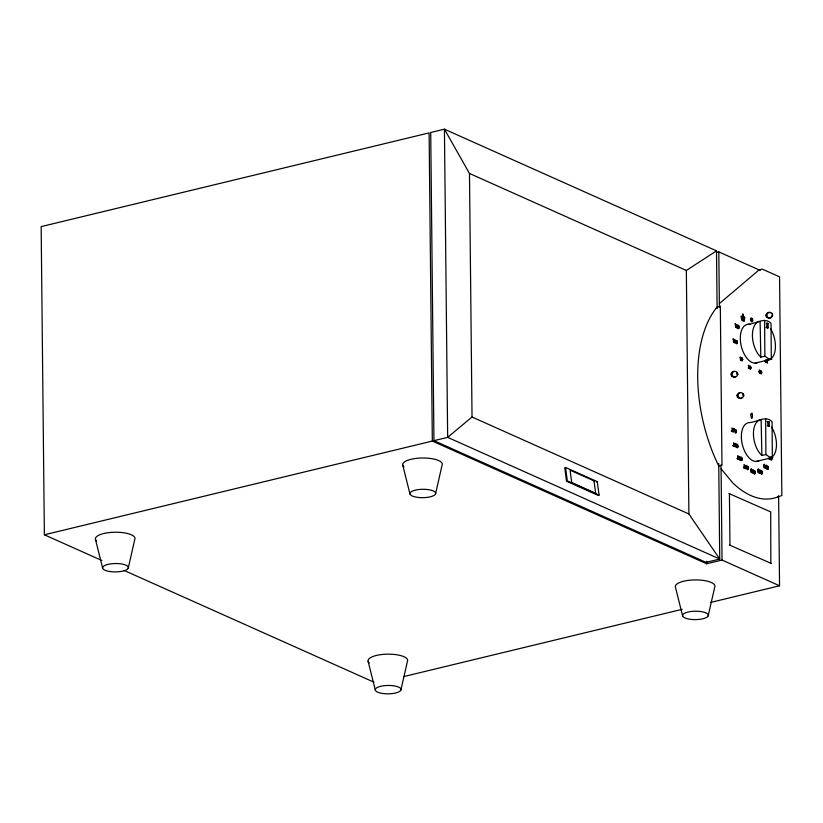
<?xml version="1.0" encoding="UTF-8"?>
<svg xmlns="http://www.w3.org/2000/svg" width="823" height="823" viewBox="0 0 823 823"><rect width="100%" height="100%" fill="white"/><g stroke="black" fill="none" stroke-linecap="round" stroke-linejoin="round"><path stroke-width="1.23" d="M770.626 457.331L770.853 459.512A1.029 0.566 76.4 0 0 771.223 460.026L772.025 459.584L771.881 457.063M770.925 457.29L771.46 459.769L771.665 457.176M733.993 371.451A7.849 4.29 76.4 0 0 731.061 374.115L731.503 375.885A7.849 4.29 76.4 0 0 735.32 376.913M731.873 373.92L732.305 375.689A7.849 4.29 76.4 0 0 737.84 374.342L737.408 372.582A7.849 4.29 76.4 0 0 731.873 373.92L731.061 374.115M739.939 392.756A7.849 4.29 76.4 0 0 737.017 395.421L737.449 397.19A7.849 4.29 76.4 0 0 742.264 397.303M737.82 395.225L738.252 396.995A7.849 4.29 76.4 0 0 743.786 395.647L743.354 393.888A7.849 4.29 76.4 0 0 737.82 395.225L737.017 395.421M765.946 315.127L766.378 316.896L767.19 316.711A7.849 4.29 76.4 0 0 772.715 315.353L772.293 313.594A7.849 4.29 76.4 0 0 766.748 314.931L765.946 315.127A7.849 4.29 76.4 0 1 770.184 312.822M766.748 314.931L767.19 316.711M743.035 395.246L742.984 395.842L743.786 395.647M766.727 359.672C765.925 360.752 768.672 363.571 766.028 361.986L766.038 362.655L764.762 360.803M128.203 568.292A12.88 4.197 -0.6 0 0 110.992 563.827A12.88 4.197 -0.6 0 0 107.299 571.028A12.88 4.197 -0.6 0 0 128.203 568.292L134.735 539.559A19.814 6.45 -0.6 0 0 113.296 532.275A19.814 6.45 -0.6 0 0 96.63 541.112M435.501 494.057A12.88 4.197 -0.6 0 0 418.29 489.592A12.88 4.197 -0.6 0 0 414.607 496.794A12.88 4.197 -0.6 0 0 435.501 494.057L442.033 465.324A19.814 6.45 -0.6 0 0 420.594 458.041A19.814 6.45 -0.6 0 0 403.939 466.878M400.852 690.219A12.88 4.197 -0.6 0 0 383.641 685.754A12.88 4.197 -0.6 0 0 379.959 692.956A12.88 4.197 -0.6 0 0 400.852 690.219L407.385 661.486A19.814 6.45 -0.6 0 0 385.946 654.203A19.814 6.45 -0.6 0 0 369.29 663.04M708.15 615.985A12.88 4.197 -0.6 0 0 690.939 611.52A12.88 4.197 -0.6 0 0 687.256 618.721A12.88 4.197 -0.6 0 0 708.15 615.985L714.693 587.252A19.814 6.45 -0.6 0 0 695.836 579.917A19.814 6.45 -0.6 0 0 675.426 587.169L682.627 615.933M770.256 457.331L769.227 458.668L770.338 459.594L768.847 458.925L769.196 458.03M719.353 303.594L759.073 269.903L762.304 269.121L779.556 276.837L781.85 495.549L777.776 496.917A101.661 55.542 76.4 0 1 732.82 482.947L721.082 468.822M718.736 463.462L719.734 559.033L447.661 437.363L444.43 129.19L469.48 173.468L472.032 417.014L447.661 437.363L433.947 440.675L430.717 132.503L444.43 129.19L716.514 250.861L717.111 308.646M777.776 496.917L778.62 496.331M469.48 173.468L686.341 270.448L716.514 250.861M565.545 467.443L564.743 467.762L566.522 481.229L598.259 495.425L599.062 495.096L597.282 481.64L565.545 467.443L567.325 480.91L599.062 495.096M566.522 481.229L567.325 480.91M596.48 481.959L597.282 481.64M764.608 320.353L764.865 356.184L768.343 358.591L771.305 359.209L771.038 323.377C764.865 316.618 755.699 323.892 748.477 324.252M770.009 359.466L767.026 360.392L767.54 363.087L766.347 361.997M765.637 418.712L765.904 454.533L769.371 456.95L772.334 457.557L772.067 421.726C765.894 414.967 756.728 422.24 749.506 422.6A19.814 10.822 76.4 0 0 742.377 444.759A19.814 10.822 76.4 0 0 758.94 460.746M768.764 458.411L771.038 457.825A19.814 10.822 76.4 0 0 771.645 427.127M716.452 252.466L718.808 251.889L760.226 270.417M771.48 313.789L772.293 313.594M766.213 323.264L768.168 323.583L768.209 327.78L766.254 327.461L768.209 327.78M760.833 357.161L760.102 321.454L757.839 322.04A19.814 10.822 76.4 0 0 758.508 354.631L760.833 357.161L764.865 356.184M432.332 441.066L429.112 132.894L41.15 226.613L44.38 534.785L432.332 441.066L706.71 563.765L722.038 560.062L779.556 585.791L778.62 495.909M755.175 363.108L771.768 359.085M736.606 372.778L737.408 372.582M731.503 375.885L732.305 375.689M737.84 374.342L737.038 374.537L736.935 373.282M742.552 394.083L743.354 393.888M737.449 397.19L738.252 396.995M769.196 421.942L767.242 421.623L769.196 421.942L769.238 426.129L768.435 426.324L768.394 422.137M767.283 425.81L769.238 426.129M761.872 455.51L761.131 419.802L758.868 420.399A19.814 10.822 76.4 0 0 759.536 452.989L761.872 455.51L765.904 454.533M756.203 461.456L772.797 457.434M729.024 493.543L770.698 511.906L770.842 563.518M729.559 545.063L771.244 563.426M403.743 676.578L682.174 609.318M710.887 602.374L779.556 585.791M768.168 323.583L767.015 323.069L767.057 327.266M766.018 361.4L766.213 362.069M472.032 417.014L688.892 513.984L719.734 559.033L706.031 562.346L433.947 440.675M44.38 534.785L101.846 560.484M124.129 570.452L373.93 682.164M402.766 465.242L409.977 494.006M368.128 661.404L375.329 690.168M95.468 539.476L102.68 568.24M767.365 323.778L767.406 327.976M768.044 421.427L768.096 425.614M729.425 493.45L729.96 544.96M718.808 251.889L719.395 307.442M721.041 464.974L722.038 560.062M706.69 561.204L706.71 563.765M686.341 270.448L688.892 513.984M771.912 315.548A7.849 4.29 76.4 0 1 766.378 316.896M757.901 362.387A19.814 10.822 76.4 0 1 740.967 344.724A19.814 10.822 76.4 0 1 750.442 324.509M770.616 328.768A19.814 10.822 76.4 0 1 770.832 358.941M735.741 341.473L734.98 343.17L734.476 339.961A1.06 0.576 76.4 0 1 735.011 339.724L735.741 341.473M739.383 327.081L738.622 328.778L738.118 325.569A1.06 0.576 76.4 0 1 738.653 325.332L739.383 327.081M742.788 359.414L742.027 361.102L741.523 357.902A1.06 0.576 76.4 0 1 742.058 357.666L742.788 359.414M751.08 367.778L750.329 369.476L749.825 366.266A1.06 0.576 76.4 0 1 750.36 366.029L751.08 367.778M761.82 372.315L761.059 374.012L760.565 370.803A1.06 0.576 76.4 0 1 761.1 370.566L761.82 372.315M736.112 431.489C735.114 435.737 735.217 426.293 736.112 431.489M737.706 446.22C736.688 450.428 736.811 441.046 737.706 446.22M741.893 459.09C740.885 463.328 740.988 453.895 741.893 459.09M746.42 467.299C745.422 471.538 745.515 462.104 746.42 467.299M748.179 468.081C747.191 472.33 747.263 462.886 748.179 468.081M755.072 472.536C754.105 476.836 754.156 467.32 755.072 472.536M762.077 472.649C761.08 476.898 761.182 467.454 762.077 472.649M768.106 467.927C767.057 472.135 767.231 462.742 768.106 467.927M759.135 470.931L759.259 472.608A1.234 0.679 76.4 0 0 759.608 473.307L760.596 472.937L759.783 471.085A1.101 0.607 76.4 0 0 759.392 471.363C761.08 470.314 759.516 468.462 759.135 470.931M734.939 430.378L735.165 432.559A1.029 0.566 76.4 0 0 735.525 433.073C737.655 433.659 735.762 427.106 734.939 430.378M736.534 445.109L736.75 447.28A1.029 0.566 76.4 0 0 737.12 447.805C739.28 448.391 737.295 441.817 736.534 445.109M740.71 457.969L740.937 460.15A1.029 0.566 76.4 0 0 741.307 460.674C743.457 461.261 741.482 454.687 740.71 457.969M745.247 466.188L745.473 468.359A1.029 0.566 76.4 0 0 745.833 468.884C747.953 469.47 746.07 462.917 745.247 466.188M747.006 466.97L747.233 469.151A1.029 0.566 76.4 0 0 747.593 469.666C749.753 470.262 747.768 463.688 747.006 466.97M753.899 471.425L754.125 473.606A1.029 0.566 76.4 0 0 754.485 474.12C756.615 474.706 754.712 468.174 753.899 471.425M760.905 471.538L761.131 473.719A1.029 0.566 76.4 0 0 761.491 474.233C763.651 474.83 761.676 468.256 760.905 471.538M766.933 466.806L767.159 468.987A1.029 0.566 76.4 0 0 767.52 469.511C769.68 470.098 767.705 463.524 766.933 466.806M753.611 471.785L753.343 473.297A1.193 0.648 76.4 0 1 753.055 473.451L752.181 472.207L753.261 472.69A2.387 1.307 76.4 0 0 753.343 471.939L752.171 471.095L752.819 469.655A1.245 0.679 76.4 0 1 753.384 470.334L753.611 471.785M731.4 431.026L732.892 431.859L731.77 430.923L732.809 429.585A1.173 0.638 76.4 0 0 732.84 428.958C730.135 426.54 733.797 429.02 731.4 431.026M732.984 445.757L734.476 446.58L733.365 445.654L734.394 444.317A1.173 0.638 76.4 0 0 734.435 443.69C731.729 441.262 735.381 443.751 732.984 445.757M737.171 458.627L738.663 459.45L737.552 458.524L738.581 457.187A1.173 0.638 76.4 0 0 738.622 456.559C735.916 454.131 739.568 456.621 737.171 458.627M738.931 459.409L740.422 460.232L739.311 459.306L740.34 457.969A1.173 0.638 76.4 0 0 740.381 457.341C737.665 454.924 741.328 457.403 738.931 459.409M743.457 467.618L744.949 468.452L743.838 467.515L744.866 466.178A1.173 0.638 76.4 0 0 744.908 465.561C742.202 463.133 745.854 465.612 743.457 467.618M760.339 472.515C759.372 474.758 759.444 469.429 760.339 472.515M752.407 470.54C752.88 473.75 753.837 468.894 752.407 470.54M735.371 341.576C734.682 344.991 734.63 337.636 735.371 341.576M739.013 327.184C738.324 330.599 738.272 323.244 739.013 327.184M742.418 359.517C741.708 362.902 741.688 355.577 742.418 359.517M750.72 367.881C750.031 371.296 749.979 363.941 750.72 367.881M750.771 414.566C752.253 425.82 753.642 408.208 750.771 414.566M743.251 316.207C742.984 326.566 742.12 307.267 743.251 316.207M733.55 431.674C733.386 433.073 735.988 427.744 733.17 428.361L734.281 429.287L733.55 431.674M737.377 325.764L736.39 327.698L737.789 328.326L737.058 327.41L737.655 325.373L736.832 324.591L736.42 325.496L737.377 325.764M759.29 372.006L759.629 372.757L759.29 372.006M740.782 358.139L740.33 357.604L740.782 358.139M736.904 342.913L735.885 342.687L736.595 343.891L737.274 343.057L736.564 341.092L737.243 341.391L737.243 340.804L736.266 340.372L736.04 342.101L736.904 342.913M749.136 367.819C748.138 367.428 747.788 368.766 749.434 368.519A1.09 0.597 76.4 0 0 749.486 367.758L748.735 365.309A1.049 0.576 76.4 0 0 748.282 365.525L749.136 367.819M741.153 358.344L740.505 360.433L740.206 356.956L741.153 358.344M758.95 371.626L759.845 373.354L759.547 369.877L758.95 371.626M744.239 317.153L743.755 320.528L742.325 319.89L741.564 316.289L741.009 316.33L741.852 320.363L744.187 321.402L744.774 317.452L744.239 317.153M742.5 315.034L742.531 317.976L742.5 315.034M733.118 338.963L733.735 342.533L733.694 339.22L733.118 338.963M735.186 323.871L735.793 327.431L735.762 324.128L735.186 323.871M751.214 468.945C749.887 469.861 752.16 477.021 751.214 468.945M758.22 469.048C756.893 469.974 759.176 477.134 758.22 469.048M764.248 464.326C762.921 465.242 765.195 472.402 764.248 464.326M765.637 360.114L765.647 361.225L765.637 360.114M735.639 444.153L734.949 445.5L735.649 445.819L735.639 444.153M766.038 465.859L765.349 467.207L766.059 467.526L766.038 465.859M735.68 443.453L734.672 445.799L735.947 447.239L735.68 443.453M766.079 465.16L765.081 467.495L766.347 468.945L766.079 465.16M743.869 317.801L743.395 318.367L743.364 315.415L743.869 317.801M720.32 306.29L717.1 307.072A118.882 64.955 76.4 0 0 718.767 466.024L721.987 465.252L720.32 306.29M594.021 480.869L570.061 470.149L571.707 482.576L595.667 493.296L594.021 480.869M750.514 319.067A1.996 1.09 76.4 0 0 752.068 321.844A1.996 1.09 76.4 0 0 752.376 318.789A1.996 1.09 76.4 0 0 750.514 319.067M750.946 319.386A1.224 0.669 76.4 0 0 751.913 321.104A1.224 0.669 76.4 0 0 752.099 319.211A1.224 0.669 76.4 0 0 750.946 319.386"/></g></svg>
